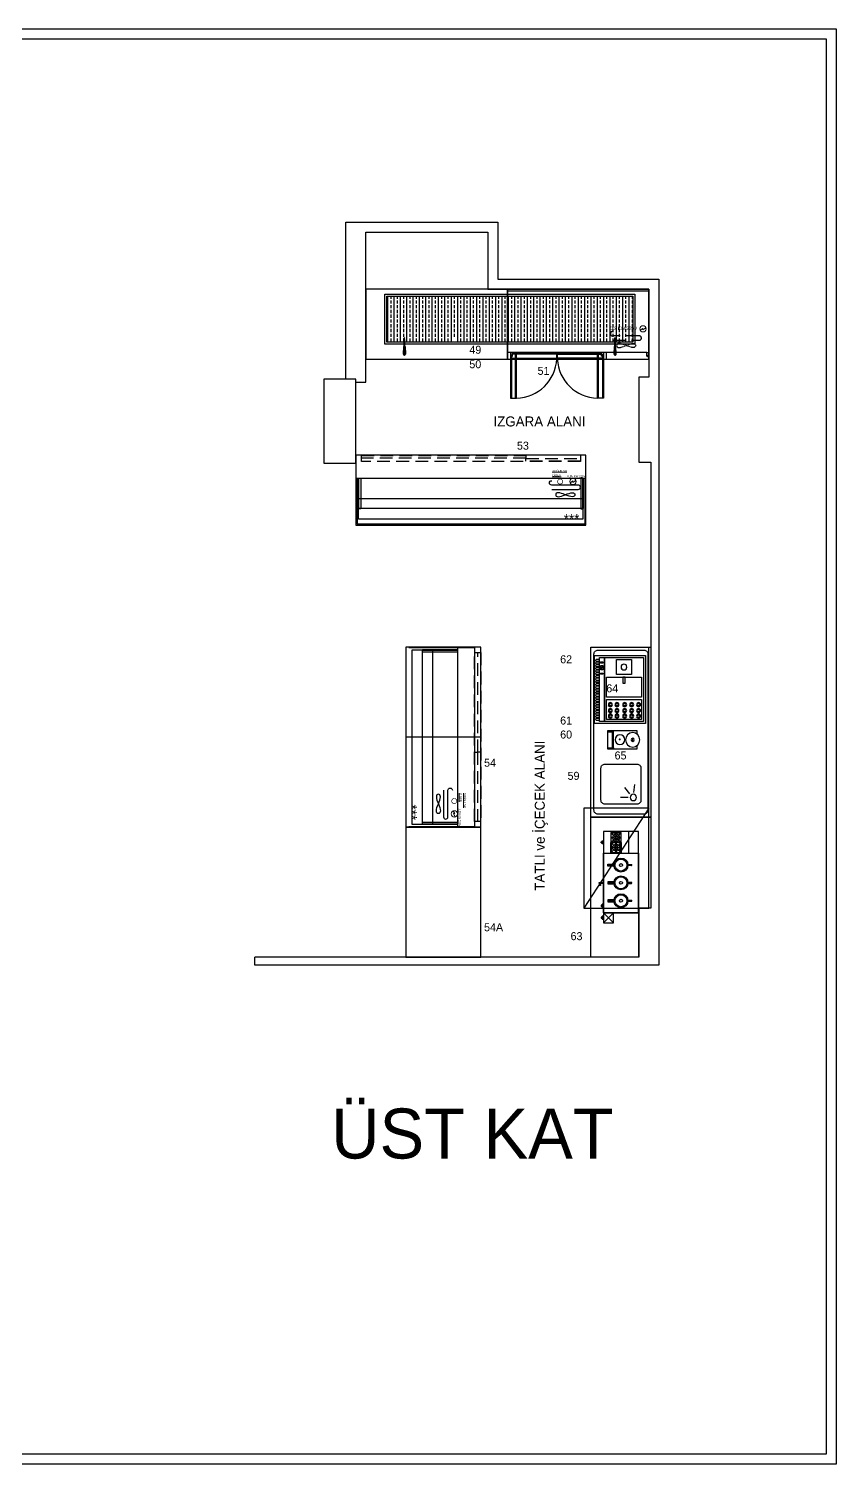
# Model space of a CAD drawing. Header units: millimetres. Extents: x 10921 to 17380, y -4733 to -3298.
# Drawn here: x 12104 to 12911, y -4733 to -3298 of the extents above; entities that cross this region are included whole.
import ezdxf

# ---------------------------------------------------------------- set-up
doc = ezdxf.new("R2010")
doc.units = ezdxf.units.MM
doc.linetypes.add('DASHED', pattern=[19.05, 12.7, -6.35])
doc.linetypes.add('HIDDENX2', pattern=[19.05, 12.7, -6.35])
for name, color, linetype in [('Kıtc-001 Duvar', 6, 'Continuous'), ('Kıtc-002 Çizgi', 7, 'Continuous'), ('Kıtc-008 Rakam', 1, 'Continuous'), ('Kıtc-011 Elk Tes Yazı 001', 1, 'Continuous'), ('Kıtc-014 Elk Tes İşaretler', 1, 'Continuous'), ('Kıtc-016 Su Tes Yazı 001', 5, 'Continuous'), ('Kıtc-019 Su Tes İşaretler', 5, 'Continuous'), ('Kıtc-025 Antet', 7, 'Continuous'), ('Ozti Cam', 4, 'Continuous'), ('S2000-002 Çizgi', 7, 'Continuous')]:
    doc.layers.add(name, color=color, linetype=linetype)
doc.layers.add('TES_SU', color=150, linetype='Continuous', lineweight=25)
doc.styles.get("Standard").update_dxf_attribs({"font": 'stylu.ttf', "height": 10})

# ---------------------------------------------------------------- blocks, each defined once
blk = doc.blocks.new('A$C4E3860C5')
at = {"layer": 'Kıtc-014 Elk Tes İşaretler', "linetype": 'Continuous', "lineweight": 0}
for p, q in [((2.9, 3.7), (1, 2.3)), ((1, 2.2), (2.8, 3.5)), ((1, 2.3), (1, 2.2)), ((2.8, 3.5), (2.9, 2.3)), ((3, 2.5), (2.9, 3.7)), ((2.9, 2.3), (5.2, 3.5)), ((5.2, 3.6), (3, 2.5)), ((5.7, 3.8), (5.1, 3.8)), ((5.1, 3.8), (5.2, 3.6)), ((5.2, 3.6), (5.3, 3.4)), ((5.2, 3.5), (5.2, 3.6)), ((5.3, 3.4), (5.7, 3.8))]:
    blk.add_line(p, q, dxfattribs=at)
blk.add_circle((3.2, 3.2), 3.16, dxfattribs=at)
blk = doc.blocks.new('A$C4C105235')
at = {"layer": 'Kıtc-002 Çizgi'}
for points in [[(2, 3), (2, 6.5), (0, 6.5), (0, 3)], [(0, 6), (0, 0), (46.2, 0), (46.2, 6), (2, 6)], [(0, 5), (0, 1), (46.2, 1), (46.2, 5), (2, 5)]]:
    blk.add_lwpolyline(points, dxfattribs=at)
blk.add_circle((0.9, 3.7), 0.596, dxfattribs=at)
blk.add_arc((1, 3.8), 1.25, 216.8699, 323.1301, dxfattribs=at)
blk = doc.blocks.new('A$C1FF566C6')
at = {"layer": 'Kıtc-002 Çizgi', "color": 254}
for points in [[(6, 45.5), (0, 45.5), (0, 0), (6, 0), (6, 45.5)], [(1, 41.5), (1, 0), (5, 0), (5, 45.5)]]:
    blk.add_lwpolyline(points, dxfattribs=at)
blk = doc.blocks.new('A$C3E83117B')
at = {"layer": 'Kıtc-002 Çizgi'}
for p, q in [((141.5, 107), (0, 107)), ((139.5, 45.5), (0, 45.5)), ((99.1, 39), (99.1, 45))]:
    blk.add_line(p, q, dxfattribs=at)
blk.add_lwpolyline([(0, 39), (141.5, 39), (141.5, 109), (0, 109)], close=True, dxfattribs=at)
at = {"layer": 'Kıtc-002 Çizgi', "linetype": 'DASHED'}
for points in [[(131.7, 62.2), (105, 62.2, -1), (105, 66.5)], [(105, 57.8), (131.7, 57.8, 1), (131.7, 62.2)]]:
    blk.add_lwpolyline(points, format="xyb", dxfattribs=at)
at = {"layer": 'Kıtc-002 Çizgi', "linetype": 'DASHED', "ltscale": 0.1}
blk.add_lwpolyline([(125.6, 50.5), (124.1, 50.7), (122.4, 51.2), (120.5, 51.8), (118.6, 52.5), (116.6, 53.3), (114.8, 53.9), (113.1, 54.4), (111.6, 54.5), (110.5, 54.4), (109.7, 53.9), (109.2, 53.3), (109, 52.5), (109.2, 51.8), (109.7, 51.2), (110.5, 50.7), (111.6, 50.5), (113.1, 50.7), (114.8, 51.2), (116.6, 51.8), (118.6, 52.5), (120.5, 53.3), (122.4, 53.9), (124.1, 54.4), (125.6, 54.5), (126.7, 54.4), (127.5, 53.9), (128, 53.3), (128.2, 52.5), (128, 51.8), (127.5, 51.2), (126.7, 50.7)], close=True, dxfattribs=at)
at = {"layer": 'Kıtc-002 Çizgi'}
blk.add_lwpolyline([(139.5, 42), (139.5, 45.5), (141.5, 45.5), (141.5, 42)], dxfattribs=at)
blk.add_circle((140.6, 42.7), 0.596, dxfattribs=at)
at = {"layer": 'Kıtc-002 Çizgi', "color": 254}
for centre, start, end in [((8.4, 40.9), 270.8691, 357.3948), ((90.7, 40.9), 182.6052, 269.1309)]:
    blk.add_arc(centre, 40.9, start, end, dxfattribs=at)
at = {"layer": 'Kıtc-002 Çizgi'}
blk.add_arc((140.5, 42.7), 1.25, 216.8699, 323.1301, dxfattribs=at)
for name, p in [('A$C4E3860C5', (132.3, 66)), ('A$C4C105235', (3, 39)), ('A$C1FF566C6', (3, 0))]:
    blk.add_blockref(name, p, dxfattribs=at)
at = {"layer": 'Kıtc-002 Çizgi', "xscale": -1}
for name, p in [('A$C4C105235', (96.1, 39)), ('A$C1FF566C6', (96.1, 0))]:
    blk.add_blockref(name, p, dxfattribs=at)
at = {"layer": 'Kıtc-011 Elk Tes Yazı 001', "insert": (102.5, 71.3), "char_height": 3.308, "attachment_point": 1}
blk.add_mtext_dynamic_manual_height_columns('{\\f@Arial Unicode MS|b0|i0|c162|p34;0,3 KW 220V }', width=27.524, gutter_width=50, heights=[0], dxfattribs=at)
blk = doc.blocks.new('A$C29431E44')
at = {"layer": 'Kıtc-014 Elk Tes İşaretler', "linetype": 'Continuous', "lineweight": 0}
for p, q in [((2.9, 3.7), (1, 2.3)), ((1, 2.2), (2.8, 3.5)), ((1, 2.3), (1, 2.2)), ((2.8, 3.5), (2.9, 2.3)), ((3, 2.5), (2.9, 3.7)), ((2.9, 2.3), (5.2, 3.5)), ((5.2, 3.6), (3, 2.5)), ((5.7, 3.8), (5.1, 3.8)), ((5.1, 3.8), (5.2, 3.6)), ((5.2, 3.6), (5.3, 3.4)), ((5.2, 3.5), (5.2, 3.6)), ((5.3, 3.4), (5.7, 3.8))]:
    blk.add_line(p, q, dxfattribs=at)
blk.add_circle((3.2, 3.2), 3.16, dxfattribs=at)
blk = doc.blocks.new('v-sg')
at = {"layer": 'TES_SU', "linetype": 'Continuous', "const_width": 1.2}
blk.add_lwpolyline([(-5, 0, 1), (5, 0, 1)], format="xyb", close=True, dxfattribs=at)
blk = doc.blocks.new('A$C647F5440')
for p, q in [((-109.8, 50.1), (120, 50.1)), ((-107.5, 9.2), (-107.5, 50.1)), ((117, 50.1), (117, 9.2)), ((89.8, 34.4), (89.7, 33.7)), ((89.7, 33.7), (89.8, 32.9)), ((90.3, 35), (89.8, 34.4)), ((89.8, 32.9), (90.3, 32.3)), ((91.2, 35.5), (90.3, 35)), ((90.3, 32.3), (91.2, 31.8)), ((92.3, 35.7), (91.2, 35.5)), ((91.2, 31.8), (92.3, 31.7)), ((93.8, 35.5), (92.3, 35.7)), ((92.3, 31.7), (93.8, 31.8)), ((95.5, 35), (93.8, 35.5)), ((93.8, 31.8), (95.5, 32.3)), ((97.3, 34.4), (95.5, 35)), ((95.5, 32.3), (97.3, 32.9)), ((99.3, 33.7), (97.3, 34.4)), ((97.3, 32.9), (99.3, 33.7)), ((99.3, 33.7), (101.2, 34.4)), ((101.2, 32.9), (99.3, 33.7)), ((101.2, 34.4), (103.1, 35)), ((103.1, 32.3), (101.2, 32.9)), ((103.1, 35), (104.8, 35.5)), ((104.8, 31.8), (103.1, 32.3)), ((104.8, 35.5), (106.2, 35.7)), ((106.2, 31.7), (104.8, 31.8)), ((106.2, 35.7), (107.4, 35.5)), ((107.4, 31.8), (106.2, 31.7)), ((107.4, 35.5), (108.2, 35)), ((108.2, 32.3), (107.4, 31.8)), ((108.2, 35), (108.7, 34.4)), ((108.7, 32.9), (108.2, 32.3)), ((108.7, 34.4), (108.9, 33.7)), ((108.9, 33.7), (108.7, 32.9)), ((117, 9.2), (-107.5, 9.2))]:
    blk.add_line(p, q)
for points in [[(-110, 3.2), (120, 3.2), (120, 73.2), (-110, 73.2)], [(-107, 50.1), (-105, 50.1), (-105, 19.7), (-107, 19.7)], [(117, 50.1), (115, 50.1), (115, 19.7), (117, 19.7)]]:
    blk.add_lwpolyline(points, close=True)
at = {"linetype": 'HIDDENX2'}
blk.add_lwpolyline([(114.5, 73.2), (114.5, 66.7), (-104.5, 66.7), (-104.5, 73.2)], dxfattribs=at)
at = {"linetype": 'DASHED'}
for points in [[(60, 70.2), (-104.5, 70.2), (-104.5, 72.7), (60, 72.7)], [(60, 69.7), (114.5, 69.7), (114.5, 67.2), (60, 67.2)]]:
    blk.add_lwpolyline(points, close=True, dxfattribs=at)
for points in [[(112.3, 43.3), (85.7, 43.3, -1), (85.7, 47.7)], [(85.7, 39), (112.3, 39, 1), (112.3, 43.3)]]:
    blk.add_lwpolyline(points, format="xyb")
at = {"layer": 'Ozti Cam'}
for p, q in [((-107.5, 19.9), (-107.5, 50.1)), ((117.5, 19.9), (117.5, 50.1)), ((-107.5, 29.9), (117.5, 29.9)), ((117.5, 19.9), (-107.5, 19.9)), ((-108.8, 4.5), (118.8, 4.5))]:
    blk.add_line(p, q, dxfattribs=at)
for points in [[(-109.8, 50.1), (-108.8, 50.1), (-108.8, 4.5), (-109.8, 4.5)], [(119.8, 50.1), (118.8, 50.1), (118.8, 4.5), (119.8, 4.5)]]:
    blk.add_lwpolyline(points, close=True, dxfattribs=at)
at = {"layer": 'Kıtc-014 Elk Tes İşaretler'}
blk.add_blockref('A$C29431E44', (103.8, 43.7), dxfattribs=at)
at = {"layer": 'Kıtc-019 Su Tes İşaretler', "linetype": 'Continuous', "xscale": 0.5098698804018752, "yscale": 0.5098698804018752, "zscale": 0.5098698804018752}
blk.add_blockref('v-sg', (94.2, 46.8), dxfattribs=at)
at = {"layer": 'Kıtc-002 Çizgi'}
blk.add_text('***', height=10, dxfattribs=at).set_placement((97.8, 4.3))
at = {"layer": 'Kıtc-011 Elk Tes Yazı 001', "lineweight": 15, "insert": (101.6, 53.2), "char_height": 2, "attachment_point": 1}
blk.add_mtext_dynamic_manual_height_columns('{\\f@Arial Unicode MS|b0|i0|c162|p34;0,85 KW 220V }', width=40.718, gutter_width=50, heights=[0], dxfattribs=at)
at = {"layer": 'Kıtc-016 Su Tes Yazı 001', "lineweight": 5, "char_height": 2, "attachment_point": 1}
for s, insert in [('{\\L\\C5;SOĞUK SU}', (86.3, 58.5)), ('{\\L\\C5;GİDER}', (86.3, 54.1))]:
    blk.add_mtext_dynamic_manual_height_columns(s, width=14.942, gutter_width=50, heights=[0], dxfattribs=dict(at, insert=insert))
blk = doc.blocks.new('A$C54902FC6')
at = {"layer": 'Kıtc-002 Çizgi'}
h = blk.add_hatch(dxfattribs=at)
h.set_pattern_fill('ANSI33', color=4, angle=45, style=0)
h.set_pattern_definition([(90, (-7165.176, -2933.2366), (-6.35, 1e-15), []), (90, (-7162.001, -2930.0616), (-6.35, 1e-15), [3.175, -1.5875])])
h.paths.add_polyline_path([(-48, 59), (-48, 13), (19.3, 13), (19.3, 14.5), (19.5, 17.2), (19.9, 17.2), (19.9, 17.2), (20, 14.5), (20, 13), (180, 13), (180, 14.5), (180.1, 17.2), (180.5, 17.2), (180.5, 17.2), (180.7, 14.5), (180.7, 13), (198, 13), (198, 59)])
h = blk.add_hatch(dxfattribs=at)
h.set_pattern_fill('ANSI32', color=256, style=0)
h.set_pattern_definition([(135, (4230.5826, -7757.06716), (0.265165043, 0.265165043), []), (135, (4230.40584, -7757.06716), (0.265165043, 0.265165043), [])])
h.paths.add_polyline_path([(-31, 7.9), (-29.6, 7.9), (-29.6, 6.9), (-31.1, 6.9)])
h.paths.add_polyline_path([(-31, 8.7), (-30.7, 8.7), (-30.7, 14.5), (-30.6, 15.9), (-30.1, 15.9), (-30, 14.5), (-30, 8.7), (-29.7, 8.7), (-29.6, 7.9), (-31, 7.9)])
h.paths.add_polyline_path([(-31.1, 4.9), (-29.5, 4.9), (-29.4, 0.8, -0.437405), (-30.1, 0), (-30.6, 0, -0.437405), (-31.3, 0.8)])
h.paths.add_polyline_path([(-31.1, 6.9), (-29.6, 6.9), (-29.5, 4.9), (-31.1, 4.9)])
h.paths.add_polyline_path([(-30.5, 17.2), (-30.1, 17.2), (-30.1, 15.9), (-30.6, 15.9)])
h = blk.add_hatch(dxfattribs=at)
h.set_pattern_fill('ANSI32', color=256, style=0)
h.set_pattern_definition([(45, (-4080.58262, -7757.06716), (-0.265165043, 0.265165043), []), (45, (-4080.40585, -7757.06716), (-0.265165043, 0.265165043), [])])
h.paths.add_polyline_path([(181, 7.9), (179.6, 7.9), (179.6, 6.9), (181.1, 6.9)])
h.paths.add_polyline_path([(181, 8.7), (180.7, 8.7), (180.7, 14.5), (180.6, 15.9), (180.1, 15.9), (180, 14.5), (180, 8.7), (179.7, 8.7), (179.6, 7.9), (181, 7.9)])
h.paths.add_polyline_path([(181.1, 4.9), (179.5, 4.9), (179.4, 0.8, 0.437405), (180.1, 0), (180.6, 0, 0.437405), (181.3, 0.8)])
h.paths.add_polyline_path([(181.1, 6.9), (179.6, 6.9), (179.5, 4.9), (181.1, 4.9)])
h.paths.add_polyline_path([(180.5, 17.2), (180.1, 17.2), (180.1, 15.9), (180.6, 15.9)])
for p, q in [((-30.7, 14.5), (-30.5, 17.2)), ((-30.7, 8.7), (-30.7, 14.5)), ((-30.1, 17.2), (-30.5, 17.2)), ((-30.5, 17.2), (-30.1, 17.2)), ((-30, 14.5), (-30.1, 17.2)), ((-30, 8.7), (-30, 14.5)), ((180, 14.5), (180.1, 17.2)), ((180, 8.7), (180, 14.5)), ((180.1, 17.2), (180.5, 17.2)), ((180.5, 17.2), (180.1, 17.2)), ((180.7, 14.5), (180.5, 17.2)), ((180.7, 8.7), (180.7, 14.5)), ((-31.3, 0.8), (-31, 8.7)), ((-31, 8.7), (-30.7, 8.7)), ((-30.6, 0), (-30.1, 0)), ((-30.1, 0), (-30.6, 0)), ((-29.7, 8.7), (-30, 8.7)), ((-30, 8.7), (-29.7, 8.7)), ((-29.4, 0.8), (-29.7, 8.7)), ((-29.7, 8.7), (-29.4, 0.8)), ((179.7, 8.7), (179.4, 0.8)), ((179.4, 0.8), (179.7, 8.7)), ((180, 8.7), (179.7, 8.7)), ((179.7, 8.7), (180, 8.7)), ((180.1, 0), (180.6, 0)), ((180.6, 0), (180.1, 0)), ((181, 8.7), (180.7, 8.7)), ((181.3, 0.8), (181, 8.7))]:
    blk.add_line(p, q, dxfattribs=at)
for points in [[(-50, 61), (200, 61), (200, 11), (-50, 11)], [(-48, 59), (198, 59), (198, 13), (-48, 13)]]:
    blk.add_lwpolyline(points, close=True, dxfattribs=at)
for centre, start, end in [((-30.6, 0.7), 175.5008, 270), ((-30.1, 0.7), 270, 4.4992), ((-30.1, 0.7), 270, 4.4992), ((180.1, 0.7), 175.5008, 270), ((180.1, 0.7), 175.5008, 270), ((180.6, 0.7), 270, 4.4992)]:
    blk.add_arc(centre, 0.706, start, end, dxfattribs=at)
blk = doc.blocks.new('A$C69833944')
at = {"layer": 'S2000-002 Çizgi'}
blk.add_line((53.8, 6.3), (58.1, 8.2), dxfattribs=at)
for points in [[(0, 0), (68, 0), (68, 51), (0, 51)], [(2, 10), (66, 10), (66, 49), (2, 49)], [(4, 47), (4, 12), (24, 12), (24, 47)], [(26.5, 47), (26.5, 12), (46.5, 12), (46.5, 47)], [(40.3, 30.8), (46.5, 30.8), (46.5, 28.2), (40.3, 28.2)], [(49, 22), (64, 22), (64, 37), (49, 37)], [(2, 5), (66, 5), (66, 10), (2, 10)], [(49.3, 6.1), (50.5, 6.1), (50.5, 8.2), (49.3, 8.2)], [(53.8, 6.3), (58.1, 6.3), (58.1, 8.2), (53.8, 8.2)], [(60.4, 6.1), (61.6, 6.1), (61.6, 8.2), (60.4, 8.2)]]:
    blk.add_lwpolyline(points, close=True, dxfattribs=at)
for points, const_width in [([(6.5, 42.3), (5.9, 41.4)], 0.5), ([(6.5, 35.4), (5.9, 34.5)], 0.5), ([(6.5, 28.5), (5.9, 27.6)], 0.5), ([(11.9, 42.3), (11.3, 41.4)], 0.5), ([(11.9, 35.4), (11.3, 34.5)], 0.5), ([(11.9, 28.5), (11.3, 27.6)], 0.5), ([(17.9, 42.3), (17.3, 41.4)], 0.5), ([(17.9, 35.4), (17.3, 34.5)], 0.5), ([(17.9, 28.5), (17.3, 27.6)], 0.5), ([(6.5, 20.7), (5.9, 19.8)], 0.5), ([(6.5, 14.1), (5.9, 13.2)], 0.5), ([(11.9, 20.7), (11.3, 19.8)], 0.5), ([(11.9, 14.1), (11.3, 13.2)], 0.5), ([(17.9, 20.7), (17.3, 19.8)], 0.5), ([(17.9, 14.1), (17.3, 13.2)], 0.5), ([(49.3, 7.5), (50.5, 7.5)], 0.5), ([(56, 5), (56, 1.5)], 1), ([(60.4, 7.5), (61.6, 7.5)], 0.5)]:
    blk.add_lwpolyline(points, dxfattribs=dict(at, const_width=const_width))
for points in [[(3.4, 1.8), (3.4, 5)], [(5.1, 5), (5.1, 1.8)], [(6.1, 1.8), (6.1, 5)], [(7.8, 5), (7.8, 1.8)], [(8.8, 1.8), (8.8, 5)], [(10.4, 5), (10.4, 1.8)], [(11.4, 1.8), (11.4, 5)], [(13.1, 5), (13.1, 1.8)], [(14.1, 1.8), (14.1, 5)], [(15.8, 5), (15.8, 1.8)], [(16.8, 1.8), (16.8, 5)], [(18.5, 5), (18.5, 1.8)], [(19.5, 1.8), (19.5, 5)], [(21.1, 5), (21.1, 1.8)], [(22.1, 1.8), (22.1, 5)], [(23.8, 5), (23.8, 1.8)], [(24.8, 1.8), (24.8, 5)], [(26.5, 5), (26.5, 1.8)], [(27.5, 1.8), (27.5, 5)], [(29.2, 5), (29.2, 1.8)], [(30.2, 1.8), (30.2, 5)], [(31.8, 5), (31.8, 1.8)], [(32.8, 1.8), (32.8, 5)], [(34.5, 5), (34.5, 1.8)], [(35.5, 1.8), (35.5, 5)], [(37.2, 5), (37.2, 1.8)], [(38.2, 1.8), (38.2, 5)], [(39.9, 5), (39.9, 1.8)], [(40.9, 1.8), (40.9, 5)], [(42.5, 5), (42.5, 1.8)], [(43.5, 1.8), (43.5, 5)], [(45.2, 5), (45.2, 1.8)], [(46.2, 1.8), (46.2, 5)], [(47.9, 5), (47.9, 1.8)], [(48.9, 1.8), (48.9, 5)], [(50.6, 5), (50.6, 1.8)], [(51.6, 1.8), (51.6, 5)], [(53.2, 5), (53.2, 1.8)], [(54.2, 1.8), (54.2, 5)], [(55.9, 5), (55.9, 1.8)], [(56.9, 1.8), (56.9, 5)], [(58.6, 5), (58.6, 1.8)], [(59.6, 1.8), (59.6, 5)], [(61.3, 5), (61.3, 1.8)], [(62.3, 1.8), (62.3, 5)], [(63.9, 5), (63.9, 1.8)]]:
    blk.add_lwpolyline(points, dxfattribs=at)
for centre, radius in [((7.5, 44.1), 1.98), ((7.5, 44.1), 1.24), ((13, 44.1), 1.98), ((13, 44.1), 1.24), ((18.9, 44.1), 1.98), ((18.9, 44.1), 1.24), ((7.5, 37.2), 1.98), ((7.5, 30.2), 1.98), ((7.5, 37.2), 1.24), ((7.5, 30.2), 1.24), ((13, 37.2), 1.98), ((13, 30.2), 1.98), ((13, 37.2), 1.24), ((13, 30.2), 1.24), ((18.9, 37.2), 1.98), ((18.9, 30.2), 1.98), ((18.9, 37.2), 1.24), ((18.9, 30.2), 1.24), ((56.5, 29.5), 2.9), ((7.5, 22.5), 1.98), ((7.5, 15.9), 1.98), ((7.5, 22.5), 1.24), ((7.5, 15.9), 1.24), ((13, 22.5), 1.98), ((13, 15.9), 1.98), ((13, 22.5), 1.24), ((13, 15.9), 1.24), ((18.9, 22.5), 1.98), ((18.9, 15.9), 1.98), ((18.9, 22.5), 1.24), ((18.9, 15.9), 1.24)]:
    blk.add_circle(centre, radius, dxfattribs=at)
for centre in [(4.2, 1.8), (6.9, 1.8), (9.6, 1.8), (12.3, 1.8), (14.9, 1.8), (17.6, 1.8), (20.3, 1.8), (23, 1.8), (25.6, 1.8), (28.3, 1.8), (31, 1.8), (33.7, 1.8), (36.3, 1.8), (39, 1.8), (41.7, 1.8), (44.4, 1.8), (47, 1.8), (49.7, 1.8), (52.4, 1.8), (55.1, 1.8), (57.7, 1.8), (60.4, 1.8), (63.1, 1.8)]:
    blk.add_arc(centre, 0.837, 180, 0, dxfattribs=at)
blk = doc.blocks.new('A$C08847F1B')
at = {"layer": 'S2000-002 Çizgi'}
blk.add_lwpolyline([(0, 30.6), (30.6, 30.6), (30.6, 0), (0, 0), (0, 30.6)], dxfattribs=at)
blk.add_lwpolyline([(15.5, 29.5), (15.5, 23.4, -0.414214), (15.3, 23.2), (15.2, 23.2, -0.414214), (15, 23.4), (15, 29.5), (2.7, 29.5, 0.668179), (2.3, 28.6), (10.8, 20.1, -0.810443), (10.4, 19.8), (1.6, 28.6, 0.668179), (1, 28.4), (1, 15.5), (7.1, 15.5, -0.414214), (7.3, 15.3), (7.3, 15.2, -0.414214), (7.1, 15), (1, 15), (1, 2.7, 0.668179), (1.9, 2.3), (10.4, 10.8, -0.810443), (10.8, 10.4), (2, 1.6, 0.668179), (2.2, 1), (15, 1), (15, 7.1, -0.414214), (15.2, 7.3), (15.3, 7.3, -0.414214), (15.5, 7.1), (15.5, 1), (27.9, 1, 0.668179), (28.3, 1.9), (19.8, 10.4, -0.810443), (20.2, 10.8), (29, 2, 0.668179), (29.5, 2.2), (29.5, 15), (23.4, 15, -0.414214), (23.2, 15.2), (23.2, 15.3, -0.414214), (23.4, 15.5), (29.5, 15.5), (29.5, 28.4, 0.668179), (29, 28.6), (20.2, 19.8, -0.810443), (19.8, 20.1), (28.3, 28.6, 0.668179), (27.9, 29.5)], format="xyb", close=True, dxfattribs=at)
for radius in [10.8, 5.66, 2.6]:
    blk.add_circle((15.3, 15.8), radius, dxfattribs=at)
blk = doc.blocks.new('A$C0AAB4699')
at = {"layer": 'S2000-002 Çizgi'}
for points in [[(34.4, 14.8, -0.072213), (32.4, 14.8), (32.4, 8.5), (34.4, 8.5)], [(50.2, 8.5), (52.3, 8.5), (52.3, 14.8, -0.072213), (50.2, 14.8)], [(68.1, 8.5), (70.1, 8.5), (70.1, 14.8, -0.072213), (68.1, 14.8)]]:
    blk.add_hatch(color=256, dxfattribs=at).paths.add_polyline_path(points)
for p, q in [((81, 14.2), (91, 4.2)), ((91, 14.2), (81, 4.2))]:
    blk.add_line(p, q, dxfattribs=at)
for points in [[(0, 4.2), (81, 4.2), (81, 39.2), (0, 39.2)], [(0, 29.2), (21.5, 29.2), (21.5, 39.2), (0, 39.2)], [(81, 4.2), (21.5, 4.2), (21.5, 39.2), (81, 39.2)], [(9.3, 4.2), (12.2, 4.2), (12.2, 3), (9.3, 3)], [(10.2, 3), (11.3, 3), (11.3, 1.9), (10.2, 1.9)], [(53.8, 0.2), (51.2, 0.4), (51.2, 1), (53.8, 1.2)], [(75.5, 4.2), (72.6, 4.2), (72.6, 3), (75.5, 3)], [(74.7, 3), (73.5, 3), (73.5, 1.9), (74.7, 1.9)], [(81, 4.2), (91, 4.2), (91, 14.2), (81, 14.2)], [(87.5, 4.2), (84.5, 4.2), (84.5, 3), (87.5, 3)], [(86.6, 3), (85.4, 3), (85.4, 1.9), (86.6, 1.9)]]:
    blk.add_lwpolyline(points, close=True, dxfattribs=at)
for points in [[(32.9, 28.7), (32.9, 32.2)], [(33.8, 32.2), (33.8, 28.7)], [(50.8, 32.2), (50.8, 28.7)], [(51.7, 28.7), (51.7, 32.2)], [(68.7, 32.2), (68.7, 28.7)], [(69.6, 28.7), (69.6, 32.2)], [(34.4, 14.8), (34.4, 8.5), (32.4, 8.5), (32.4, 14.8)], [(50.2, 14.8), (50.2, 8.5), (52.3, 8.5), (52.3, 14.8)], [(68.1, 14.8), (68.1, 8.5), (70.1, 8.5), (70.1, 14.8)], [(51.8, 0), (50.7, 0), (50.7, 4.2)], [(51.8, 4.2), (51.8, 1.1)], [(51.8, 0.4), (51.8, 0)]]:
    blk.add_lwpolyline(points, dxfattribs=at)
for centre, radius in [((33.4, 21.7), 7), ((51.2, 21.7), 7), ((69.1, 21.7), 7), ((33.4, 21.7), 6), ((33.4, 21.7), 1.45), ((51.2, 21.7), 6), ((51.2, 21.7), 1.45), ((69.1, 21.7), 6), ((69.1, 21.7), 1.45)]:
    blk.add_circle(centre, radius, dxfattribs=at)
for centre in [(33.4, 32.2), (51.2, 32.2), (69.1, 32.2)]:
    blk.add_arc(centre, 0.438, 0, 180, dxfattribs=at)
at = {"layer": 'S2000-002 Çizgi', "yscale": 0.3284582400001454}
for xscale, zscale in [(-0.3284582400001454, 0.3284582400000002), (0.3284582400001454, 0.3284582400001454)]:
    blk.add_blockref('A$C08847F1B', (11, 11.7), dxfattribs=dict(at, xscale=xscale, zscale=zscale))
blk = doc.blocks.new('A$C72676D33')
at = {"layer": 'S2000-002 Çizgi'}
for p, q in [((17.2, 14.7), (16.1, 22.5)), ((21, 13.4), (26.1, 19.5)), ((22.7, 9.5), (30.6, 9.5))]:
    blk.add_line(p, q, dxfattribs=at)
for points in [[(2, -10), (2, 160), (0, 160), (0, -10)], [(60, -10), (60, 160), (0, 160), (0, -10)]]:
    blk.add_lwpolyline(points, close=True, dxfattribs=at)
for points in [[(57, -3), (57, 153, 0.414214), (53, 157), (7, 157, 0.414214), (3, 153), (3, -3, 0.414214), (7, -7), (53, -7, 0.414214)], [(50, 7), (50, 39, 0.414214), (46, 43), (14, 43, 0.414214), (10, 39), (10, 7, 0.414214), (14, 3), (46, 3, 0.414214)]]:
    blk.add_lwpolyline(points, format="xyb", close=True, dxfattribs=at)
blk.add_circle((17.7, 9.7), 3.19, dxfattribs=at)
blk = doc.blocks.new('A$C1C4536AD')
at = {"layer": 'S2000-002 Çizgi'}
for points in [[(0, 29), (0, 0), (18.5, 0)], [(3.4, 29), (0, 29), (0, 26.8)], [(18.5, 26.9), (18.5, 29), (15.2, 29)], [(18.5, 0), (18.5, 29)], [(7.8, 24.8), (10.9, 24.9)], [(0, 5.8), (18.5, 5.8)], [(1.3, 0), (1.3, 4.8), (17, 4.8), (17, 0)]]:
    blk.add_lwpolyline(points, dxfattribs=at)
blk.add_lwpolyline([(0.3, 5.2), (1.3, 5.2), (1.3, 5.8), (0.3, 5.8)], close=True, dxfattribs=at)
at = {"layer": 'S2000-002 Çizgi', "const_width": 1}
blk.add_lwpolyline([(9.2, 12, 1), (10.2, 12, 1)], format="xyb", close=True, dxfattribs=at)
at = {"layer": 'S2000-002 Çizgi'}
for centre, radius in [((9.3, 24.9), 7.2), ((9.4, 12.2), 4.82), ((9.3, 24.9), 1.6)]:
    blk.add_circle(centre, radius, dxfattribs=at)
blk = doc.blocks.new('A$C41A833C4')
for p, q in [((55.4, 0), (55.4, 180)), ((34.1, 31.4), (33.9, 30.2)), ((33.9, 30.2), (34.1, 28.8)), ((34.5, 32.2), (34.1, 31.4)), ((34.1, 28.8), (34.5, 27.1)), ((35.1, 32.7), (34.5, 32.2)), ((35.9, 32.9), (35.1, 32.7)), ((36.6, 32.7), (35.9, 32.9)), ((37.3, 32.2), (36.6, 32.7)), ((37.7, 31.4), (37.3, 32.2)), ((37.3, 27.1), (37.7, 28.8)), ((37.9, 30.2), (37.7, 31.4)), ((37.7, 28.8), (37.9, 30.2)), ((33.9, 16.3), (34.1, 17.8)), ((34.1, 15.2), (33.9, 16.3)), ((34.1, 17.8), (34.5, 19.5)), ((34.5, 14.3), (34.1, 15.2)), ((34.5, 27.1), (35.1, 25.2)), ((34.5, 19.5), (35.1, 21.3)), ((35.1, 25.2), (35.9, 23.3)), ((35.1, 21.3), (35.9, 23.3)), ((35.9, 23.3), (36.6, 25.2)), ((35.9, 23.3), (36.6, 21.3)), ((36.6, 25.2), (37.3, 27.1)), ((36.6, 21.3), (37.3, 19.5)), ((37.3, 19.5), (37.7, 17.8)), ((37.7, 15.2), (37.3, 14.3)), ((37.7, 17.8), (37.9, 16.3)), ((37.9, 16.3), (37.7, 15.2)), ((35.1, 13.8), (34.5, 14.3)), ((35.9, 13.7), (35.1, 13.8)), ((36.6, 13.8), (35.9, 13.7)), ((37.3, 14.3), (36.6, 13.8))]:
    blk.add_line(p, q)
blk.add_lwpolyline([(3.5, 180), (3.5, 0), (78.5, 0), (78.5, 180)], close=True)
for points in [[(55.4, 177), (9.5, 177), (9.5, 3), (55.4, 3)], [(55.4, 175), (20, 175), (20, 177), (55.4, 177)], [(72, 180), (72, 0)], [(55.4, 3), (20, 3), (20, 5), (55.4, 5)]]:
    blk.add_lwpolyline(points)
at = {"linetype": 'DASHED'}
for points in [[(78.5, 174.5), (78.5, 5.5), (72, 5.5), (72, 174.5)], [(78, 174.5), (78, 75), (75.5, 75), (75.5, 174.5)], [(75, 75), (75, 5.5), (72.5, 5.5), (72.5, 75)]]:
    blk.add_lwpolyline(points, close=True, dxfattribs=at)
for points in [[(41.2, 36.9), (41.2, 10.2, 1), (45.5, 10.2)], [(45.5, 10.2), (45.5, 36.9, -1), (49.9, 36.9)]]:
    blk.add_lwpolyline(points, format="xyb")
at = {"layer": 'Kıtc-002 Çizgi'}
blk.add_line((78.5, 90), (3.5, 90), dxfattribs=at)
at = {"layer": 'Ozti Cam'}
blk.add_line((30.2, 177.5), (30.2, 2.5), dxfattribs=at)
for points in [[(6.4, 180), (6.4, 179.5), (72, 179.5), (72, 180)], [(6.4, 0), (6.4, 0.5), (72, 0.5), (72, 0)]]:
    blk.add_lwpolyline(points, close=True, dxfattribs=at)
blk.add_lwpolyline([(55.4, 2.5), (20.2, 2.5), (20.2, 177.5), (55.4, 177.5)], dxfattribs=at)
at = {"layer": 'Kıtc-014 Elk Tes İşaretler', "rotation": 270}
blk.add_blockref('A$C29431E44', (48.7, 16.5), dxfattribs=at)
at = {"layer": 'Kıtc-019 Su Tes İşaretler', "linetype": 'Continuous', "xscale": 0.5098698804018752, "yscale": 0.5098698804018752, "zscale": 0.5098698804018752, "rotation": 270}
blk.add_blockref('v-sg', (51.8, 26.1), dxfattribs=at)
at = {"layer": 'Kıtc-002 Çizgi'}
blk.add_text('***', height=10, rotation=270, dxfattribs=at).set_placement((4.5, 22.6))
at = {"layer": 'Kıtc-011 Elk Tes Yazı 001', "lineweight": 15, "insert": (58.2, 18.8), "char_height": 2, "attachment_point": 1, "rotation": 270}
blk.add_mtext_dynamic_manual_height_columns('{\\f@Arial Unicode MS|b0|i0|c162|p34;1,25 KW 220V }', width=40.718, gutter_width=50, heights=[0], dxfattribs=at)
at = {"layer": 'Kıtc-016 Su Tes Yazı 001', "lineweight": 5, "char_height": 2, "attachment_point": 1, "rotation": 270}
for s, insert in [('{\\L\\C5;GİDER}', (59.1, 34)), ('{\\L\\C5;SOĞUK SU}', (63.5, 34))]:
    blk.add_mtext_dynamic_manual_height_columns(s, width=14.942, gutter_width=50, heights=[0], dxfattribs=dict(at, insert=insert))

msp = doc.modelspace()

# ---------------------------------------------------------------- linework, layer by layer
at = {"layer": 'Kıtc-001 Duvar'}
for p, q in [((12420.8, -3491.5), (12572.8, -3491.5)), ((12420.8, -3648.5), (12420.8, -3491.5)), ((12440.8, -3501.5), (12562.8, -3501.5)), ((12440.8, -3651.5), (12440.8, -3501.5)), ((12562.8, -3501.5), (12562.8, -3558.5)), ((12572.8, -3491.5), (12572.8, -3548.5)), ((12562.8, -3558.5), (12723.8, -3558.5)), ((12572.8, -3548.5), (12733.8, -3548.5)), ((12723.8, -3558.5), (12723.8, -3637.5)), ((12733.8, -3548.5), (12733.8, -4234.5)), ((12723.8, -3637.5), (12723.8, -3646.5)), ((12430.8, -3651.5), (12440.8, -3651.5)), ((12723.8, -3646.5), (12713.8, -3646.5)), ((12713.8, -3646.5), (12713.8, -3731.5)), ((12713.8, -3731.5), (12725.8, -3731.5)), ((12725.8, -3731.5), (12725.8, -4177.5)), ((12725.8, -4177.5), (12713.8, -4177.5)), ((12329.6, -4234.5), (12329.6, -4226.5)), ((12713.8, -4226.5), (12329.6, -4226.5)), ((12733.8, -4234.5), (12329.6, -4234.5))]:
    msp.add_line(p, q, dxfattribs=at)
for points in [[(12398.8, -3648.5), (12398.8, -3732.5), (12430.8, -3732.5), (12430.8, -3648.5)], [(12713.8, -4177.5), (12713.8, -4177.5), (12713.8, -4226.5), (12713.8, -4226.5)]]:
    msp.add_lwpolyline(points, close=True, dxfattribs=at)
at = {"layer": 'Kıtc-002 Çizgi'}
msp.add_line((12723.8, -4077.5), (12658.8, -4177.5), dxfattribs=at)
for points in [[(12582.3, -3558.5), (12440.8, -3558.5), (12440.8, -3628.5), (12582.3, -3628.5)], [(12723.8, -4077.5), (12658.8, -4077.5), (12658.8, -4177.5), (12723.8, -4177.5)], [(12480.8, -4226.5), (12555.8, -4226.5), (12555.8, -4096.5), (12480.8, -4096.5)]]:
    msp.add_lwpolyline(points, close=True, dxfattribs=at)
for points in [[(12713.8, -4226.5), (12665.8, -4226.5), (12665.8, -4086.5), (12725.8, -4086.5), (12725.8, -4177.5)], [(12723.8, -4177.5), (12723.8, -4086.5), (12725.8, -4086.5), (12725.8, -4177.5)]]:
    msp.add_lwpolyline(points, dxfattribs=at)
at = {"layer": 'Kıtc-025 Antet'}
for points in [[(12911.1, -3298.2), (12911.1, -4733.5), (10920.6, -4733.5), (10920.6, -3298.2)], [(12901.1, -3308.2), (12901.1, -4723.5), (10930.6, -4723.5), (10930.6, -3308.2)]]:
    msp.add_lwpolyline(points, close=True, dxfattribs=at)

# ---------------------------------------------------------------- block references
at = {"layer": 'Kıtc-002 Çizgi'}
for name, p in [('A$C3E83117B', (12582.3, -3667.5)), ('A$C41A833C4', (12477.3, -4096.5))]:
    msp.add_blockref(name, p, dxfattribs=at)
at = {"layer": 'Kıtc-002 Çizgi', "lineweight": -2}
for name, p in [('A$C54902FC6', (12509.6, -3624.5)), ('A$C647F5440', (12540.8, -3797.8))]:
    msp.add_blockref(name, p, dxfattribs=at)
at = {"layer": 'Kıtc-002 Çizgi', "xscale": -1}
msp.add_blockref('A$C72676D33', (12725.8, -4076.5), dxfattribs=at)
at = {"layer": 'S2000-002 Çizgi', "xscale": -1, "rotation": 270}
for name, p in [('A$C69833944', (12669.3, -3992.9)), ('A$C1C4536AD', (12682.6, -4018.5))]:
    msp.add_blockref(name, p, dxfattribs=at)
at = {"layer": 'S2000-002 Çizgi', "rotation": 270}
msp.add_blockref('A$C0AAB4699', (12674.1, -4101), dxfattribs=at)

# ---------------------------------------------------------------- texts
at = {"layer": 'Kıtc-002 Çizgi', "color": 1}
msp.add_text('TATLI ve İÇECEK ALANI', height=10, rotation=90, dxfattribs=at).set_placement((12619.6, -4160.1))
at = {"layer": 'Kıtc-002 Çizgi', "attachment_point": 1}
for s, width, heights, insert, char_height in [('{\\C1;IZGARA ALANI}', 142.985, [0], (12568.2, -3685.9), 10), ('ÜST KAT ', 374.688, [10.5], (12406.1, -4377.8), 50)]:
    msp.add_mtext_dynamic_manual_height_columns(s, width=width, gutter_width=50, heights=heights, dxfattribs=dict(at, insert=insert, char_height=char_height))
at = {"layer": 'Kıtc-008 Rakam', "color": 1}
for s, p in [('49', (12544.2, -3623.2)), ('50', (12544.2, -3637.7)), ('51', (12612.4, -3644.3)), ('53', (12591.8, -3719.1)), ('62', (12635, -3932.7)), ('64', (12681.1, -3961.7)), ('61', (12635, -3993.9)), ('60', (12635, -4007.9)), ('54', (12558.9, -4036.1)), ('65', (12689.4, -4028.8)), ('59', (12642.4, -4049.2)), ('54A', (12558.9, -4200.6)), ('63', (12645.4, -4209.5))]:
    msp.add_text(s, height=8, dxfattribs=at).set_placement(p)

doc.saveas('drawing.dxf')
